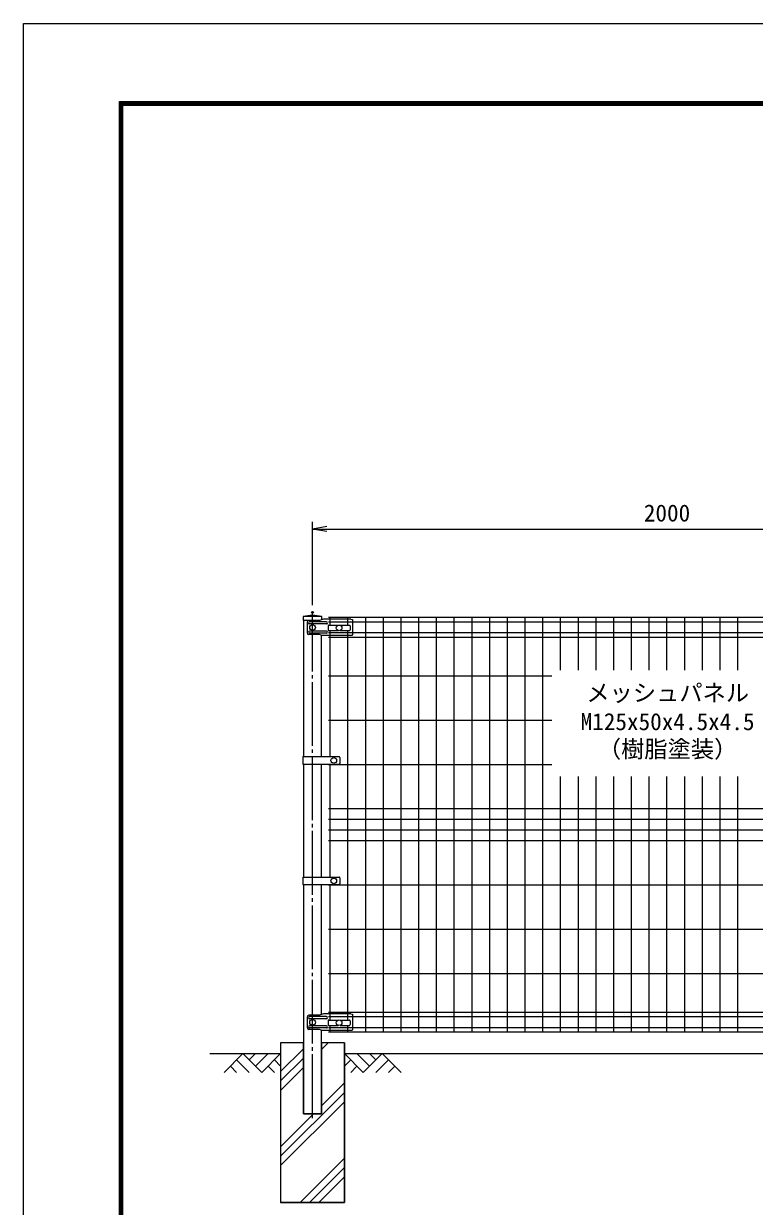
# Model space of a CAD drawing. Units: millimetres, scale not verified. Extents: x -4200 to 4200, y -2970 to 2970.
# Drawn here: x -4200 to -2138, y -367 to 2970 of the extents above; entities that cross this region are included whole.
import ezdxf
from ezdxf.enums import TextEntityAlignment as Align

# ---------------------------------------------------------------- set-up
doc = ezdxf.new("R2010")
doc.units = ezdxf.units.MM
doc.header["$LTSCALE"] = 10
doc.header["$PDMODE"] = 32
doc.header["$PDSIZE"] = 5
doc.linetypes.add('LONG_CHAIN', pattern=[21, 18, -1, 1, -1])
for name, color, linetype, lineweight in [('0-1_D-STR4', 7, 'Continuous', 9), ('0-2_D-STR-DIM', 7, 'Continuous', 9), ('0-3_0', 7, 'Continuous', 9), ('0-7_D-STR2', 7, 'Continuous', 9), ('0-8_D-STR1', 1, 'Continuous', 9), ('0-9_D-DCR-HCH', 7, 'Continuous', 9), ('0-A_D-BMK', 2, 'LONG_CHAIN', 9), ('0-B_D-STR3', 3, 'Continuous', 9), ('0-C_D-BGD', 7, 'Continuous', 9), ('0-D_D-STR-TXT', 7, 'Continuous', 9), ('0-E_D-TTL', 7, 'Continuous', 9)]:
    doc.layers.add(name, color=color, linetype=linetype, lineweight=lineweight)
doc.layers.add('0-4_Defpoints', color=7, linetype='Continuous')
doc.styles.add('ＭＳ ゴシック', font='')
doc.styles.get('ＭＳ ゴシック').set_extended_font_data('MS Gothic')

# ---------------------------------------------------------------- blocks, each defined once
blk = doc.blocks.new('_Open')
at = {"layer": '0-3_0'}
blk.add_line((-10, 1.667), (0, 0), dxfattribs=at)
blk.add_lwpolyline([(-10, -1.667), (0, 0), (-10, 0)], dxfattribs=at)

msp = doc.modelspace()

# ---------------------------------------------------------------- linework, layer by layer
at = {"layer": '0-1_D-STR4'}
for p, q in [((-3474.97, 93.98), (-3474.97, -356.02)), ((-3410.37, 93.98), (-3474.97, 93.98)), ((-3294.97, 93.98), (-3359.57, 93.98)), ((-3294.97, 93.98), (-3294.97, -356.02)), ((-3294.97, -356.02), (-3474.97, -356.02))]:
    msp.add_line(p, q, dxfattribs=at)
at = {"layer": '0-2_D-STR-DIM'}
for p, q in [((-3384.97, 1328.98), (-3384.97, 1563.98)), ((-3344.97, 1543.98), (-1424.97, 1543.98))]:
    msp.add_line(p, q, dxfattribs=at)
at = {"layer": '0-4_Defpoints'}
msp.add_point((-3384.97, 1308.98), dxfattribs=at)
at = {"layer": '0-7_D-STR2'}
for p, q in [((-1429.97, 1293.98), (-3339.97, 1293.98)), ((-1429.97, 1281.1), (-3339.97, 1281.1)), ((-3334.97, 1272.46), (-3334.97, 1293.98)), ((-3284.97, 1272.46), (-3284.97, 1293.98)), ((-3234.97, 123.98), (-3234.97, 1293.98)), ((-3184.97, 123.98), (-3184.97, 1293.98)), ((-3134.97, 123.98), (-3134.97, 1293.98)), ((-3084.97, 123.98), (-3084.97, 1293.98)), ((-3034.97, 123.98), (-3034.97, 1293.98)), ((-2984.97, 123.98), (-2984.97, 1293.98)), ((-2934.97, 123.98), (-2934.97, 1293.98)), ((-2884.97, 123.98), (-2884.97, 1293.98)), ((-2834.97, 123.98), (-2834.97, 1293.98)), ((-2784.97, 123.98), (-2784.97, 1293.98)), ((-2734.97, 123.98), (-2734.97, 1293.98)), ((-2684.97, 1145.98), (-2684.97, 1293.98)), ((-2634.97, 1145.98), (-2634.97, 1293.98)), ((-2584.97, 1145.98), (-2584.97, 1293.98)), ((-2534.97, 1145.98), (-2534.97, 1293.98)), ((-2484.97, 1145.98), (-2484.97, 1293.98)), ((-2434.97, 1145.98), (-2434.97, 1293.98)), ((-2384.97, 1145.98), (-2384.97, 1293.98)), ((-2334.97, 1145.98), (-2334.97, 1293.98)), ((-2284.97, 1145.98), (-2284.97, 1293.98)), ((-2234.97, 1145.98), (-2234.97, 1293.98)), ((-2184.97, 1145.98), (-2184.97, 1293.98)), ((-1429.97, 1250.85), (-3339.97, 1250.85)), ((-1429.97, 1237.98), (-3339.97, 1237.98)), ((-3334.97, 901.73), (-3334.97, 1257.46)), ((-3284.97, 158.46), (-3284.97, 1257.46)), ((-2709.97, 1128.98), (-3339.97, 1128.98)), ((-2709.97, 1003.98), (-3339.97, 1003.98)), ((-2709.97, 878.98), (-3339.97, 878.98)), ((-3334.97, 561.73), (-3334.97, 880.73)), ((-2684.97, 123.98), (-2684.97, 845.98)), ((-2634.97, 123.98), (-2634.97, 845.98)), ((-2584.97, 123.98), (-2584.97, 845.98)), ((-2534.97, 123.98), (-2534.97, 845.98)), ((-2484.97, 123.98), (-2484.97, 845.98)), ((-2434.97, 123.98), (-2434.97, 845.98)), ((-2384.97, 123.98), (-2384.97, 845.98)), ((-2334.97, 123.98), (-2334.97, 845.98)), ((-2284.97, 123.98), (-2284.97, 845.98)), ((-2234.97, 123.98), (-2234.97, 845.98)), ((-2184.97, 123.98), (-2184.97, 845.98)), ((-1429.97, 753.98), (-3339.97, 753.98)), ((-1429.97, 723.98), (-3339.97, 723.98)), ((-1429.97, 693.98), (-3339.97, 693.98)), ((-1429.97, 663.98), (-3339.97, 663.98)), ((-1429.97, 538.98), (-3339.97, 538.98)), ((-3334.97, 158.46), (-3334.97, 540.73)), ((-1429.97, 413.98), (-3339.97, 413.98)), ((-1429.97, 288.98), (-3339.97, 288.98)), ((-1429.97, 179.98), (-3339.97, 179.98)), ((-1429.97, 167.1), (-3339.97, 167.1)), ((-1429.97, 136.85), (-3339.97, 136.85)), ((-3334.97, 123.98), (-3334.97, 143.46)), ((-3284.97, 123.98), (-3284.97, 143.46)), ((-1429.97, 123.98), (-3339.97, 123.98))]:
    msp.add_line(p, q, dxfattribs=at)
at = {"layer": '0-8_D-STR1'}
for p, q in [((-3358.37, 1296.98), (-3411.57, 1296.98)), ((-3411.57, 1296.98), (-3411.57, 1285.98)), ((-3365.62, 1285.98), (-3411.57, 1285.98)), ((-3410.37, 1285.98), (-3410.37, 901.73)), ((-3358.37, 1288.49), (-3358.37, 1296.98)), ((-3359.57, 901.73), (-3359.57, 1244.16)), ((-3410.37, 880.73), (-3410.37, 561.73)), ((-3359.57, 561.73), (-3359.57, 880.73)), ((-3410.37, 540.73), (-3410.37, -106.02)), ((-3359.57, 174.07), (-3359.57, 540.73))]:
    msp.add_line(p, q, dxfattribs=at)
msp.add_lwpolyline([(-3410.37, -106.02), (-3359.57, -106.02), (-3359.57, 130.16)], dxfattribs=at)
msp.add_arc((-3384.97, 1180.55), 119.43, 77.13052, 102.86948, dxfattribs=at)
at = {"layer": '0-9_D-DCR-HCH'}
for p, q in [((-3474.97, 13.03), (-3410.37, 77.63)), ((-3359.57, 75.39), (-3340.99, 93.98)), ((-3581.4, 63.98), (-3634.61, 10.77)), ((-3599.14, 46.24), (-3563.5, 10.77)), ((-3581.4, 63.98), (-3528.19, 10.77)), ((-3563.66, 46.24), (-3545.92, 63.98)), ((-3545.92, 28.5), (-3510.45, 63.98)), ((-3528.19, 10.77), (-3474.97, 63.98)), ((-3492.71, 46.24), (-3474.97, 28.59)), ((-3474.97, -13.49), (-3410.37, 51.11)), ((-3241.76, 10.77), (-3294.97, 63.98)), ((-3277.24, 46.24), (-3294.97, 28.59)), ((-3224.03, 28.5), (-3259.5, 63.98)), ((-3188.55, 63.98), (-3241.76, 10.77)), ((-3206.2, 46.15), (-3224.03, 63.98)), ((-3170.81, 46.24), (-3206.45, 10.77)), ((-3188.55, 63.98), (-3135.34, 10.77)), ((-3616.87, 28.5), (-3599.05, 10.77)), ((-3510.45, 28.5), (-3492.63, 10.77)), ((-3474.97, -40.01), (-3410.37, 24.59)), ((-3259.5, 28.5), (-3277.32, 10.77)), ((-3153.08, 28.5), (-3170.89, 10.77)), ((-3359.57, -83.7), (-3294.97, -19.1)), ((-3474.97, -225.62), (-3294.97, -45.62)), ((-3474.97, -252.14), (-3294.97, -72.14)), ((-3474.97, -199.1), (-3381.89, -106.02)), ((-3419.76, -356.02), (-3294.97, -231.24)), ((-3393.24, -356.02), (-3294.97, -257.75)), ((-3366.73, -356.02), (-3294.97, -284.27))]:
    msp.add_line(p, q, dxfattribs=at)
msp.add_lwpolyline([(-3294.97, 93.98), (-3359.57, 93.98), (-3359.57, -106.02), (-3410.37, -106.02), (-3410.37, 93.98), (-3474.97, 93.98), (-3474.97, -356.02), (-3294.97, -356.02)], close=True, dxfattribs=at)
at = {"layer": '0-A_D-BMK'}
msp.add_line((-3384.97, -118.02), (-3384.97, 1308.98), dxfattribs=at)
at = {"layer": '0-B_D-STR3'}
for p, q in [((-3400.46, 1280.98), (-3400.46, 1250.98)), ((-3365.62, 1285.98), (-3395.46, 1285.98)), ((-3345.97, 1281.98), (-3393.39, 1281.98)), ((-3345.97, 1275.98), (-3393.39, 1275.98)), ((-3354.06, 1289.98), (-3365.62, 1285.98)), ((-3276.97, 1289.98), (-3354.06, 1289.98)), ((-3340.97, 1270.46), (-3340.97, 1259.46)), ((-3338.97, 1272.46), (-3312.76, 1272.46)), ((-3307.19, 1272.46), (-3280.97, 1272.46)), ((-3278.97, 1270.46), (-3278.97, 1259.46)), ((-3276.97, 1289.98), (-3271.97, 1288.98)), ((-3271.97, 1288.98), (-3271.97, 1245.16)), ((-3365.62, 1245.98), (-3395.46, 1245.98)), ((-3345.97, 1255.98), (-3393.39, 1255.98)), ((-3345.97, 1249.98), (-3393.39, 1249.98)), ((-3360.37, 1244.16), (-3365.62, 1245.98)), ((-3360.37, 1244.16), (-3272.97, 1244.16)), ((-3338.97, 1257.46), (-3312.76, 1257.46)), ((-3307.19, 1257.46), (-3280.97, 1257.46)), ((-3412.67, 901.73), (-3309.99, 901.73)), ((-3412.67, 901.73), (-3412.67, 880.73)), ((-3412.67, 880.73), (-3309.99, 880.73)), ((-3307.99, 899.73), (-3307.99, 882.73)), ((-3412.67, 561.73), (-3309.99, 561.73)), ((-3412.67, 561.73), (-3412.67, 540.73)), ((-3412.67, 540.73), (-3309.99, 540.73)), ((-3307.99, 559.73), (-3307.99, 542.73)), ((-3400.46, 166.98), (-3400.46, 136.98)), ((-3365.62, 171.98), (-3395.46, 171.98)), ((-3345.97, 167.98), (-3393.39, 167.98)), ((-3354.06, 175.98), (-3365.62, 171.98)), ((-3276.97, 175.98), (-3354.06, 175.98)), ((-3276.97, 175.98), (-3271.97, 174.98)), ((-3271.97, 174.98), (-3271.97, 131.16)), ((-3345.97, 161.98), (-3393.39, 161.98)), ((-3345.97, 141.98), (-3393.39, 141.98)), ((-3345.97, 135.98), (-3393.39, 135.98)), ((-3340.97, 156.46), (-3340.97, 145.46)), ((-3338.97, 158.46), (-3312.76, 158.46)), ((-3338.97, 143.46), (-3312.76, 143.46)), ((-3307.19, 158.46), (-3280.97, 158.46)), ((-3307.19, 143.46), (-3280.97, 143.46)), ((-3278.97, 156.46), (-3278.97, 145.46)), ((-3365.62, 131.98), (-3395.46, 131.98)), ((-3360.37, 130.16), (-3365.62, 131.98)), ((-3360.37, 130.16), (-3272.97, 130.16))]:
    msp.add_line(p, q, dxfattribs=at)
for centre in [(-3384.97, 1265.98), (-3309.97, 1264.96), (-3324.97, 891.23), (-3324.97, 551.23), (-3384.97, 151.98), (-3309.97, 150.96)]:
    msp.add_circle(centre, 8, dxfattribs=at)
for centre, radius, start, end in [((-3395.46, 1280.98), 5, 90, 180), ((-3393.39, 1278.98), 3, 90, 270), ((-3345.97, 1278.98), 3, 270, 90), ((-3338.97, 1270.46), 2, 90, 180), ((-3280.97, 1270.46), 2, 0, 90), ((-3395.46, 1250.98), 5, 180, 270), ((-3393.39, 1252.98), 3, 90, 270), ((-3345.97, 1252.98), 3, 270, 90), ((-3338.97, 1259.46), 2, 180, 270), ((-3280.97, 1259.46), 2, 270, 0), ((-3272.97, 1245.16), 1, 270, 0), ((-3309.99, 899.73), 2, 0, 90), ((-3309.99, 882.73), 2, 270, 0), ((-3309.99, 559.73), 2, 0, 90), ((-3309.99, 542.73), 2, 270, 0), ((-3395.46, 166.98), 5, 90, 180), ((-3393.39, 164.98), 3, 90, 270), ((-3345.97, 164.98), 3, 270, 90), ((-3395.46, 136.98), 5, 180, 270), ((-3393.39, 138.98), 3, 90, 270), ((-3345.97, 138.98), 3, 270, 90), ((-3338.97, 156.46), 2, 90, 180), ((-3338.97, 145.46), 2, 180, 270), ((-3280.97, 156.46), 2, 0, 90), ((-3280.97, 145.46), 2, 270, 0), ((-3272.97, 131.16), 1, 270, 0)]:
    msp.add_arc(centre, radius, start, end, dxfattribs=at)
at = {"layer": '0-C_D-BGD'}
for p, q in [((-3674.97, 63.98), (-3474.97, 63.98)), ((-3294.97, 63.98), (-1474.97, 63.98))]:
    msp.add_line(p, q, dxfattribs=at)
at = {"layer": '0-E_D-TTL', "color": 2}
msp.add_lwpolyline([(-4200, 2970), (4200, 2970), (4200, -2970), (-4200, -2970)], close=True, dxfattribs=at)
at = {"layer": '0-E_D-TTL'}
for points in [[(-3930, 2750), (3930, 2750), (3930, -2750), (-3930, -2750)], [(-3927.5, 2747.5), (3927.5, 2747.5), (3927.5, -2747.5), (-3927.5, -2747.5)], [(-3925, 2745), (3925, 2745), (3925, -2745), (-3925, -2745)], [(-3922.5, 2742.5), (3922.5, 2742.5), (3922.5, -2742.5), (-3922.5, -2742.5)], [(-3920, 2740), (3920, 2740), (3920, -2740), (-3920, -2740)]]:
    msp.add_lwpolyline(points, close=True, dxfattribs=at)

# ---------------------------------------------------------------- block references
at = {"layer": '0-2_D-STR-DIM', "xscale": 4, "yscale": 4, "rotation": 180}
msp.add_blockref('_Open', (-3384.97, 1543.98), dxfattribs=at)

# ---------------------------------------------------------------- texts
at = {"layer": '0-2_D-STR-DIM', "style": 'ＭＳ ゴシック'}
msp.add_text('2000', height=48.09, dxfattribs=at).set_placement((-2450.22, 1550.73), align=Align.BOTTOM_LEFT)
at = {"layer": '0-D_D-STR-TXT', "style": 'ＭＳ ゴシック'}
for s, p in [('メッシュパネル', (-2612.39, 1043.38)), ('M125x50x4.5x4.5', (-2628.63, 961.98)), ('（樹脂塗装）', (-2579.9, 884.65))]:
    msp.add_text(s, height=48.09, dxfattribs=at).set_placement(p, align=Align.BOTTOM_LEFT)

doc.saveas('drawing.dxf')
